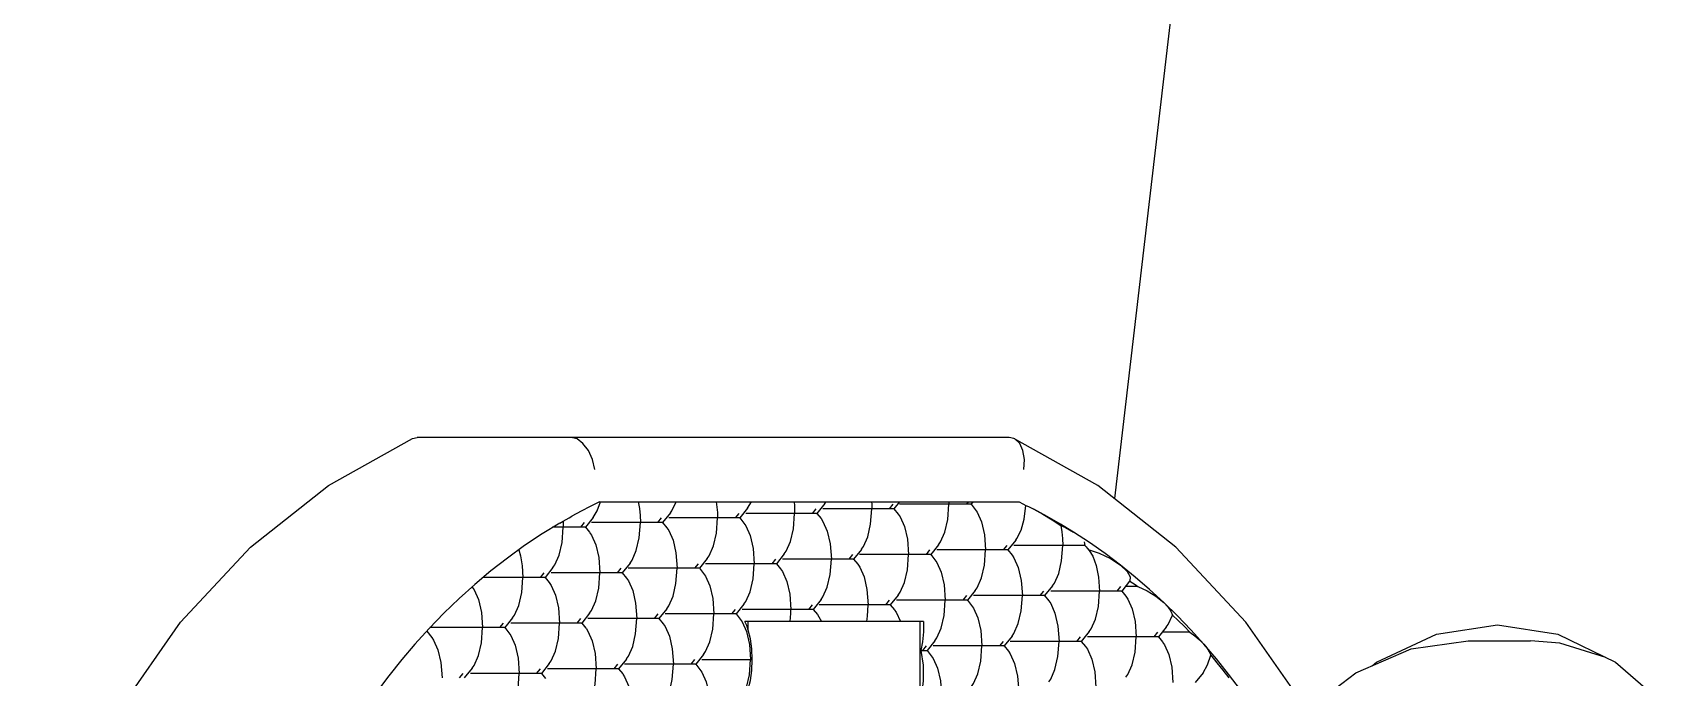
# Model space of a CAD drawing. Header units: millimetres. Extents: x 1084702 to 1166801, y 36632 to 124519.
# Drawn here: x 1097645.3 to 1097670.61, y 59362.79 to 59372.77 of the extents above; entities that cross this region are included whole.
import ezdxf

# ---------------------------------------------------------------- set-up
doc = ezdxf.new("R2010")
doc.units = ezdxf.units.MM
doc.header["$LTSCALE"] = 250
doc.linetypes.add('CENTER', pattern=[3, 2.5, -0.25, 0, -0.25])
doc.layers.get('0').update_dxf_attribs({"color": 255})

# ---------------------------------------------------------------- blocks, each defined once
blk = doc.blocks.new('PK65002M m platform_top')
at = {"linetype": 'Continuous'}
for p, q in [((-9508.547, 2008.028), (-9508.547, 2023.121)), ((-9519.312, 2008.659), (-9520.132, 2009.366)), ((-9500.33, 2008.866), (-9500.138, 2009.122)), ((-9512.931, 2008.82), (-9512.809, 2008.971)), ((-9503.885, 2008.759), (-9503.95, 2008.839)), ((-9502.813, 2008.678), (-9502.691, 2008.83)), ((-9502.691, 2008.83), (-9502.756, 2008.91)), ((-9502.687, 2008.83), (-9502.691, 2008.829)), ((-9502.687, 2008.83), (-9501.592, 2008.83)), ((-9502.618, 2008.83), (-9502.675, 2008.759)), ((-9501.619, 2008.749), (-9501.498, 2008.9)), ((-9501.425, 2008.9), (-9501.482, 2008.83)), ((-9518.421, 2008.225), (-9519.312, 2008.659)), ((-9508.66, 2008.476), (-9508.725, 2008.557)), ((-9505.948, 2008.786), (-9505.953, 2008.617)), ((-9505.173, 2008.617), (-9505.953, 2008.617)), ((-9505.953, 2008.617), (-9505.948, 2008.449)), ((-9505.2, 2008.537), (-9505.079, 2008.688)), ((-9505.079, 2008.688), (-9505.144, 2008.769)), ((-9505.074, 2008.688), (-9505.079, 2008.688)), ((-9505.074, 2008.688), (-9503.979, 2008.688)), ((-9505.063, 2008.617), (-9505.006, 2008.688)), ((-9504.007, 2008.608), (-9503.885, 2008.759)), ((-9503.881, 2008.759), (-9503.885, 2008.759)), ((-9503.881, 2008.759), (-9502.786, 2008.759)), ((-9503.869, 2008.688), (-9503.812, 2008.759)), ((-9517.032, 2008.328), (-9517.997, 2008.328)), ((-9512.241, 2008.264), (-9512.306, 2008.344)), ((-9511.169, 2008.183), (-9511.047, 2008.335)), ((-9511.047, 2008.335), (-9511.112, 2008.415)), ((-9511.043, 2008.335), (-9511.047, 2008.334)), ((-9511.043, 2008.335), (-9509.948, 2008.335)), ((-9511.031, 2008.264), (-9510.974, 2008.335)), ((-9509.975, 2008.254), (-9509.853, 2008.405)), ((-9509.853, 2008.405), (-9509.918, 2008.486)), ((-9509.849, 2008.405), (-9509.853, 2008.405)), ((-9509.849, 2008.405), (-9508.754, 2008.405)), ((-9509.837, 2008.335), (-9509.78, 2008.405)), ((-9508.781, 2008.325), (-9508.66, 2008.476)), ((-9508.564, 2008.476), (-9508.66, 2008.476)), ((-9508.644, 2008.405), (-9508.587, 2008.476)), ((-9500.955, 2008.134), (-9500.734, 2008.378)), ((-9517.487, 2008.078), (-9518.421, 2008.225)), ((-9512.726, 2008.193), (-9512.298, 2008.193)), ((-9512.362, 2008.113), (-9512.241, 2008.264)), ((-9512.236, 2008.264), (-9512.241, 2008.264)), ((-9512.236, 2008.264), (-9511.141, 2008.264)), ((-9512.225, 2008.193), (-9512.168, 2008.264)), ((-9505.894, 2008.162), (-9505.894, 2008.028)), ((-9505.799, 2008.034), (-9505.866, 2008.183)), ((-9504.51, 2007.981), (-9504.575, 2008.062)), ((-9503.438, 2007.9), (-9503.317, 2008.052)), ((-9503.317, 2008.052), (-9503.381, 2008.132)), ((-9503.312, 2008.052), (-9503.317, 2008.052)), ((-9503.312, 2008.052), (-9502.217, 2008.052)), ((-9503.244, 2008.052), (-9503.3, 2007.981)), ((-9502.245, 2007.971), (-9502.123, 2008.122)), ((-9502.123, 2008.122), (-9502.188, 2008.203)), ((-9502.119, 2008.122), (-9502.123, 2008.122)), ((-9502.119, 2008.122), (-9500.966, 2008.122)), ((-9502.05, 2008.122), (-9502.107, 2008.052)), ((-9500.916, 2008.177), (-9500.994, 2008.274)), ((-9508.604, 2008.028), (-9505.839, 2008.028)), ((-9508.091, 2007.769), (-9508.156, 2007.849)), ((-9506.962, 2007.92), (-9507.027, 2008.028)), ((-9507.019, 2007.688), (-9506.898, 2007.84)), ((-9506.898, 2007.84), (-9506.962, 2007.92)), ((-9506.893, 2007.84), (-9506.898, 2007.839)), ((-9506.893, 2007.84), (-9505.798, 2007.84)), ((-9506.881, 2007.769), (-9506.825, 2007.84)), ((-9505.826, 2007.759), (-9505.704, 2007.91)), ((-9505.769, 2007.991), (-9505.799, 2008.034)), ((-9505.704, 2007.91), (-9505.769, 2007.991)), ((-9505.7, 2007.91), (-9505.704, 2007.91)), ((-9505.7, 2007.91), (-9504.605, 2007.91)), ((-9505.688, 2007.84), (-9505.631, 2007.91)), ((-9504.632, 2007.83), (-9504.51, 2007.981)), ((-9504.506, 2007.981), (-9504.51, 2007.981)), ((-9504.506, 2007.981), (-9503.411, 2007.981)), ((-9504.494, 2007.91), (-9504.437, 2007.981)), ((-9511.794, 2007.405), (-9511.672, 2007.557)), ((-9511.672, 2007.557), (-9511.737, 2007.637)), ((-9511.668, 2007.557), (-9511.672, 2007.557)), ((-9511.668, 2007.557), (-9510.573, 2007.557)), ((-9511.656, 2007.486), (-9511.599, 2007.557)), ((-9510.6, 2007.476), (-9510.479, 2007.627)), ((-9510.479, 2007.627), (-9510.543, 2007.708)), ((-9510.474, 2007.627), (-9510.479, 2007.627)), ((-9510.474, 2007.627), (-9509.379, 2007.627)), ((-9510.462, 2007.557), (-9510.406, 2007.627)), ((-9509.407, 2007.547), (-9509.285, 2007.698)), ((-9509.285, 2007.698), (-9509.35, 2007.779)), ((-9509.281, 2007.698), (-9509.285, 2007.698)), ((-9509.281, 2007.698), (-9508.186, 2007.698)), ((-9509.269, 2007.627), (-9509.212, 2007.698)), ((-9508.213, 2007.618), (-9508.091, 2007.769)), ((-9508.087, 2007.769), (-9508.091, 2007.769)), ((-9508.087, 2007.769), (-9506.992, 2007.769)), ((-9508.075, 2007.698), (-9508.018, 2007.769)), ((-9501.661, 2007.454), (-9501.418, 2007.673)), ((-9511.921, 2007.486), (-9511.724, 2007.486)), ((-9511.88, 2007.339), (-9511.652, 2007.155)), ((-9511.794, 2007.405), (-9511.797, 2007.401)), ((-9503.942, 2007.274), (-9504.007, 2007.355)), ((-9502.87, 2007.193), (-9502.748, 2007.345)), ((-9502.748, 2007.345), (-9502.813, 2007.425)), ((-9502.744, 2007.345), (-9502.748, 2007.345)), ((-9502.744, 2007.345), (-9501.792, 2007.345)), ((-9502.675, 2007.345), (-9502.732, 2007.274)), ((-9511.652, 2007.155), (-9511.414, 2006.975)), ((-9508.717, 2006.991), (-9508.781, 2007.072)), ((-9507.645, 2006.911), (-9507.523, 2007.062)), ((-9507.523, 2007.062), (-9507.588, 2007.142)), ((-9507.518, 2007.062), (-9507.523, 2007.062)), ((-9507.518, 2007.062), (-9506.424, 2007.062)), ((-9507.507, 2006.991), (-9507.45, 2007.062)), ((-9506.451, 2006.981), (-9506.329, 2007.133)), ((-9506.329, 2007.133), (-9506.394, 2007.213)), ((-9506.325, 2007.133), (-9506.329, 2007.132)), ((-9506.325, 2007.133), (-9505.23, 2007.133)), ((-9506.313, 2007.062), (-9506.256, 2007.133)), ((-9505.257, 2007.052), (-9505.136, 2007.203)), ((-9505.136, 2007.203), (-9505.2, 2007.284)), ((-9505.131, 2007.203), (-9505.135, 2007.203)), ((-9505.131, 2007.203), (-9504.036, 2007.203)), ((-9505.119, 2007.133), (-9505.063, 2007.203)), ((-9504.064, 2007.123), (-9503.942, 2007.274)), ((-9503.938, 2007.274), (-9503.942, 2007.274)), ((-9503.938, 2007.274), (-9502.843, 2007.274)), ((-9503.869, 2007.274), (-9503.926, 2007.203)), ((-9502.431, 2006.854), (-9502.165, 2007.047)), ((-9511.414, 2006.975), (-9511.172, 2006.805)), ((-9511.172, 2006.805), (-9510.926, 2006.643)), ((-9511.137, 2006.891), (-9511.169, 2006.93)), ((-9511.101, 2006.85), (-9510.005, 2006.85)), ((-9511.093, 2006.795), (-9511.101, 2006.85)), ((-9510.032, 2006.769), (-9509.91, 2006.92)), ((-9509.91, 2006.92), (-9509.975, 2007.001)), ((-9509.906, 2006.92), (-9509.91, 2006.92)), ((-9509.906, 2006.92), (-9508.811, 2006.92)), ((-9509.894, 2006.85), (-9509.837, 2006.92)), ((-9508.838, 2006.84), (-9508.717, 2006.991)), ((-9508.712, 2006.991), (-9508.716, 2006.991)), ((-9508.712, 2006.991), (-9507.617, 2006.991)), ((-9508.7, 2006.92), (-9508.644, 2006.991)), ((-9504.567, 2006.496), (-9504.632, 2006.577)), ((-9503.495, 2006.416), (-9503.374, 2006.567)), ((-9503.374, 2006.567), (-9503.438, 2006.647)), ((-9503.369, 2006.567), (-9503.373, 2006.567)), ((-9503.369, 2006.567), (-9502.862, 2006.567)), ((-9503.3, 2006.567), (-9503.357, 2006.496)), ((-9503.029, 2006.536), (-9503.029, 2006.567)), ((-9509.342, 2006.213), (-9509.407, 2006.294)), ((-9508.233, 2006.178), (-9508.148, 2006.284)), ((-9508.148, 2006.284), (-9508.213, 2006.365)), ((-9508.144, 2006.284), (-9508.148, 2006.284)), ((-9508.144, 2006.284), (-9507.049, 2006.284)), ((-9508.132, 2006.213), (-9508.075, 2006.284)), ((-9507.804, 2006.249), (-9507.804, 2006.284)), ((-9507.076, 2006.203), (-9506.955, 2006.355)), ((-9506.955, 2006.355), (-9507.019, 2006.435)), ((-9506.95, 2006.355), (-9506.954, 2006.355)), ((-9506.95, 2006.355), (-9505.855, 2006.355)), ((-9506.938, 2006.284), (-9506.881, 2006.355)), ((-9505.882, 2006.274), (-9505.761, 2006.425)), ((-9505.761, 2006.425), (-9505.826, 2006.506)), ((-9505.756, 2006.425), (-9505.761, 2006.425)), ((-9505.756, 2006.425), (-9504.662, 2006.425)), ((-9505.745, 2006.355), (-9505.688, 2006.425)), ((-9504.689, 2006.345), (-9504.567, 2006.496)), ((-9504.563, 2006.496), (-9504.567, 2006.496)), ((-9504.563, 2006.496), (-9503.468, 2006.496)), ((-9504.494, 2006.496), (-9504.551, 2006.425)), ((-9503.556, 2006.315), (-9503.606, 2006.178)), ((-9503.495, 2006.416), (-9503.556, 2006.315)), ((-9503.448, 2006.249), (-9503.306, 2006.322)), ((-9503.306, 2006.322), (-9503.165, 2006.398)), ((-9502.979, 2006.504), (-9503.029, 2006.475)), ((-9510.141, 2006.206), (-9510.191, 2006.231)), ((-9510.084, 2006.178), (-9510.141, 2006.206)), ((-9503.591, 2006.178), (-9510.091, 2006.178)), ((-9509.37, 2006.178), (-9509.342, 2006.213)), ((-9509.337, 2006.213), (-9509.342, 2006.213)), ((-9509.337, 2006.213), (-9508.233, 2006.213)), ((-9509.297, 2006.178), (-9509.269, 2006.213)), ((-9508.998, 2006.202), (-9508.998, 2006.213)), ((-9508.997, 2006.178), (-9508.998, 2006.202)), ((-9507.076, 2006.203), (-9507.095, 2006.178)), ((-9505.882, 2006.274), (-9505.941, 2006.178)), ((-9503.591, 2006.178), (-9503.448, 2006.249)), ((-9510.004, 2005.194), (-9509.933, 2005.178)), ((-9509.933, 2005.178), (-9500.768, 2005.178)), ((-9500.697, 2005.194), (-9500.768, 2005.178))]:
    blk.add_line(p, q, dxfattribs=at)
for points in [[(-9494.819, 2012.474), (-9495.401, 2010.874), (-9496.171, 2009.38), (-9497.107, 2008.039), (-9498.19, 2006.878), (-9499.396, 2005.923), (-9500.697, 2005.194)], [(-9515.3, 2010.874), (-9514.531, 2009.38), (-9513.594, 2008.039), (-9512.511, 2006.878), (-9511.305, 2005.923), (-9510.004, 2005.194)], [(-9514.539, 2009.397), (-9515.297, 2008.823), (-9516.154, 2008.452), (-9517.032, 2008.328)], [(-9505.144, 2008.769), (-9505.174, 2008.812), (-9505.24, 2008.961), (-9505.286, 2009.158), (-9505.303, 2009.395)], [(-9503.95, 2008.84), (-9503.98, 2008.882), (-9504.047, 2009.032), (-9504.092, 2009.229), (-9504.109, 2009.466)], [(-9503.381, 2009.385), (-9503.411, 2009.343), (-9503.478, 2009.193), (-9503.524, 2008.996), (-9503.541, 2008.759)], [(-9502.188, 2009.456), (-9502.218, 2009.413), (-9502.285, 2009.264), (-9502.33, 2009.066), (-9502.347, 2008.83)], [(-9513.51, 2009.085), (-9513.326, 2008.842), (-9513.137, 2008.606), (-9512.942, 2008.378)], [(-9509.918, 2008.486), (-9509.948, 2008.529), (-9510.015, 2008.678), (-9510.061, 2008.876), (-9510.078, 2009.112)], [(-9508.725, 2008.557), (-9508.755, 2008.599), (-9508.821, 2008.749), (-9508.867, 2008.946), (-9508.884, 2009.183)], [(-9508.564, 2008.476), (-9508.601, 2008.702), (-9508.602, 2008.952), (-9508.568, 2009.183)], [(-9505.894, 2009.073), (-9505.927, 2008.939), (-9505.948, 2008.786)], [(-9504.575, 2009.315), (-9504.605, 2009.272), (-9504.672, 2009.122), (-9504.717, 2008.925), (-9504.735, 2008.688)], [(-9513.05, 2008.551), (-9513.145, 2008.665), (-9513.239, 2008.782), (-9513.331, 2008.9)], [(-9512.931, 2008.82), (-9513, 2008.7), (-9513.05, 2008.551)], [(-9512.306, 2008.345), (-9512.336, 2008.387), (-9512.402, 2008.537), (-9512.448, 2008.734), (-9512.465, 2008.971)], [(-9511.737, 2008.89), (-9511.767, 2008.848), (-9511.834, 2008.698), (-9511.879, 2008.501), (-9511.897, 2008.264)], [(-9511.112, 2008.415), (-9511.142, 2008.458), (-9511.209, 2008.608), (-9511.254, 2008.805), (-9511.271, 2009.042)], [(-9510.543, 2008.961), (-9510.573, 2008.918), (-9510.64, 2008.769), (-9510.686, 2008.571), (-9510.703, 2008.335)], [(-9509.35, 2009.032), (-9509.38, 2008.989), (-9509.447, 2008.839), (-9509.492, 2008.642), (-9509.509, 2008.405)], [(-9505.866, 2009.051), (-9505.911, 2008.854), (-9505.928, 2008.617)], [(-9502.188, 2008.203), (-9502.218, 2008.246), (-9502.285, 2008.396), (-9502.33, 2008.593), (-9502.347, 2008.83)], [(-9500.994, 2008.274), (-9501.024, 2008.317), (-9501.091, 2008.466), (-9501.136, 2008.663), (-9501.154, 2008.9)], [(-9500.734, 2008.378), (-9500.529, 2008.618), (-9500.33, 2008.866)], [(-9519.165, 2008.587), (-9518.455, 2008.364), (-9517.997, 2008.329)], [(-9515.551, 2008.713), (-9515.617, 2008.659), (-9516.542, 2008.225), (-9517.487, 2008.078)], [(-9505.866, 2008.183), (-9505.911, 2008.381), (-9505.928, 2008.617)], [(-9504.575, 2008.062), (-9504.605, 2008.104), (-9504.672, 2008.254), (-9504.717, 2008.451), (-9504.735, 2008.688)], [(-9504.007, 2008.607), (-9504.037, 2008.565), (-9504.104, 2008.415), (-9504.149, 2008.218), (-9504.166, 2007.981)], [(-9503.382, 2008.132), (-9503.411, 2008.175), (-9503.478, 2008.325), (-9503.524, 2008.522), (-9503.541, 2008.759)], [(-9502.813, 2008.678), (-9502.843, 2008.635), (-9502.91, 2008.486), (-9502.955, 2008.289), (-9502.973, 2008.052)], [(-9501.619, 2008.749), (-9501.649, 2008.706), (-9501.716, 2008.556), (-9501.762, 2008.359), (-9501.779, 2008.122)], [(-9512.942, 2008.378), (-9512.989, 2008.437), (-9513.025, 2008.496), (-9513.05, 2008.551)], [(-9512.726, 2008.193), (-9512.805, 2008.25), (-9512.878, 2008.312), (-9512.942, 2008.378)], [(-9512.942, 2008.378), (-9512.741, 2008.156), (-9512.534, 2007.941), (-9512.323, 2007.734)], [(-9510.544, 2007.708), (-9510.573, 2007.751), (-9510.64, 2007.901), (-9510.686, 2008.098), (-9510.703, 2008.335)], [(-9509.35, 2007.779), (-9509.38, 2007.822), (-9509.447, 2007.971), (-9509.492, 2008.168), (-9509.509, 2008.405)], [(-9508.781, 2008.325), (-9508.811, 2008.282), (-9508.878, 2008.132), (-9508.924, 2007.935), (-9508.941, 2007.698)], [(-9508.604, 2008.028), (-9508.605, 2008.188), (-9508.591, 2008.34), (-9508.564, 2008.476)], [(-9505.948, 2008.449), (-9505.927, 2008.296), (-9505.894, 2008.162)], [(-9505.2, 2008.537), (-9505.23, 2008.494), (-9505.297, 2008.344), (-9505.343, 2008.147), (-9505.36, 2007.91)], [(-9512.457, 2007.928), (-9512.547, 2008.014), (-9512.637, 2008.102), (-9512.726, 2008.193)], [(-9512.362, 2008.113), (-9512.389, 2008.075), (-9512.457, 2007.928)], [(-9511.737, 2007.637), (-9511.767, 2007.68), (-9511.834, 2007.83), (-9511.879, 2008.027), (-9511.897, 2008.264)], [(-9511.169, 2008.183), (-9511.199, 2008.14), (-9511.266, 2007.991), (-9511.311, 2007.794), (-9511.328, 2007.557)], [(-9509.975, 2008.254), (-9510.005, 2008.211), (-9510.072, 2008.061), (-9510.117, 2007.864), (-9510.135, 2007.627)], [(-9502.813, 2007.425), (-9502.843, 2007.468), (-9502.91, 2007.618), (-9502.955, 2007.815), (-9502.973, 2008.052)], [(-9501.619, 2007.496), (-9501.649, 2007.539), (-9501.716, 2007.688), (-9501.762, 2007.886), (-9501.779, 2008.122)], [(-9501.418, 2007.673), (-9501.183, 2007.899), (-9500.955, 2008.134)], [(-9512.323, 2007.734), (-9512.387, 2007.803), (-9512.432, 2007.869), (-9512.457, 2007.928)], [(-9508.156, 2007.85), (-9508.182, 2007.885), (-9508.249, 2008.028)], [(-9507.726, 2008.028), (-9507.738, 2007.945), (-9507.745, 2007.858), (-9507.747, 2007.769)], [(-9506.543, 2008.028), (-9506.549, 2007.967), (-9506.552, 2007.903), (-9506.554, 2007.84)], [(-9506.394, 2007.213), (-9506.424, 2007.256), (-9506.491, 2007.406), (-9506.536, 2007.603), (-9506.554, 2007.84)], [(-9505.2, 2007.284), (-9505.23, 2007.327), (-9505.297, 2007.476), (-9505.343, 2007.674), (-9505.36, 2007.91)], [(-9504.632, 2007.83), (-9504.662, 2007.787), (-9504.729, 2007.637), (-9504.774, 2007.44), (-9504.792, 2007.203)], [(-9504.007, 2007.355), (-9504.037, 2007.397), (-9504.104, 2007.547), (-9504.149, 2007.744), (-9504.166, 2007.981)], [(-9503.438, 2007.9), (-9503.468, 2007.858), (-9503.535, 2007.708), (-9503.581, 2007.511), (-9503.598, 2007.274)], [(-9502.244, 2007.971), (-9502.275, 2007.928), (-9502.342, 2007.779), (-9502.387, 2007.581), (-9502.404, 2007.345)], [(-9511.921, 2007.486), (-9512.064, 2007.551), (-9512.203, 2007.637), (-9512.323, 2007.734)], [(-9512.323, 2007.734), (-9512.104, 2007.532), (-9511.88, 2007.339)], [(-9511.169, 2006.93), (-9511.223, 2007.017), (-9511.278, 2007.163), (-9511.315, 2007.344), (-9511.328, 2007.557)], [(-9509.975, 2007.001), (-9510.005, 2007.044), (-9510.072, 2007.194), (-9510.117, 2007.391), (-9510.135, 2007.627)], [(-9509.406, 2007.547), (-9509.437, 2007.504), (-9509.504, 2007.354), (-9509.549, 2007.157), (-9509.566, 2006.92)], [(-9508.781, 2007.072), (-9508.811, 2007.115), (-9508.878, 2007.264), (-9508.924, 2007.461), (-9508.941, 2007.698)], [(-9508.213, 2007.618), (-9508.243, 2007.575), (-9508.31, 2007.425), (-9508.355, 2007.228), (-9508.373, 2006.991)], [(-9507.588, 2007.142), (-9507.618, 2007.185), (-9507.685, 2007.335), (-9507.73, 2007.532), (-9507.747, 2007.769)], [(-9507.019, 2007.688), (-9507.049, 2007.646), (-9507.116, 2007.496), (-9507.162, 2007.299), (-9507.179, 2007.062)], [(-9505.825, 2007.759), (-9505.856, 2007.716), (-9505.923, 2007.567), (-9505.968, 2007.369), (-9505.985, 2007.133)], [(-9511.797, 2007.401), (-9511.838, 2007.429), (-9511.879, 2007.457), (-9511.921, 2007.486)], [(-9511.652, 2007.155), (-9511.755, 2007.252), (-9511.805, 2007.338), (-9511.797, 2007.401)], [(-9510.6, 2007.476), (-9510.63, 2007.433), (-9510.697, 2007.284), (-9510.743, 2007.087), (-9510.76, 2006.85)], [(-9502.342, 2006.919), (-9502.368, 2007.009), (-9502.395, 2007.167), (-9502.404, 2007.345)], [(-9502.165, 2007.047), (-9501.91, 2007.245), (-9501.661, 2007.454)], [(-9511.154, 2006.913), (-9511.323, 2006.969), (-9511.498, 2007.054), (-9511.652, 2007.155)], [(-9507.019, 2006.435), (-9507.049, 2006.478), (-9507.116, 2006.628), (-9507.162, 2006.825), (-9507.179, 2007.062)], [(-9505.826, 2006.506), (-9505.856, 2006.549), (-9505.923, 2006.699), (-9505.968, 2006.896), (-9505.985, 2007.133)], [(-9505.257, 2007.052), (-9505.287, 2007.009), (-9505.354, 2006.859), (-9505.4, 2006.662), (-9505.417, 2006.425)], [(-9504.632, 2006.577), (-9504.662, 2006.62), (-9504.729, 2006.769), (-9504.774, 2006.966), (-9504.792, 2007.203)], [(-9504.063, 2007.123), (-9504.094, 2007.08), (-9504.16, 2006.93), (-9504.206, 2006.733), (-9504.223, 2006.496)], [(-9503.438, 2006.648), (-9503.468, 2006.69), (-9503.535, 2006.84), (-9503.581, 2007.037), (-9503.598, 2007.274)], [(-9502.87, 2007.193), (-9502.9, 2007.151), (-9502.967, 2007.001), (-9503.012, 2006.804), (-9503.029, 2006.567)], [(-9511.101, 2006.85), (-9511.121, 2006.872), (-9511.137, 2006.891)], [(-9510.73, 2006.542), (-9510.746, 2006.638), (-9510.756, 2006.742), (-9510.76, 2006.85)], [(-9509.407, 2006.294), (-9509.437, 2006.337), (-9509.504, 2006.486), (-9509.549, 2006.684), (-9509.566, 2006.92)], [(-9508.838, 2006.84), (-9508.868, 2006.797), (-9508.935, 2006.647), (-9508.981, 2006.45), (-9508.998, 2006.213)], [(-9508.213, 2006.365), (-9508.243, 2006.407), (-9508.31, 2006.557), (-9508.355, 2006.754), (-9508.373, 2006.991)], [(-9507.644, 2006.91), (-9507.675, 2006.868), (-9507.741, 2006.718), (-9507.787, 2006.521), (-9507.804, 2006.284)], [(-9506.451, 2006.981), (-9506.481, 2006.938), (-9506.548, 2006.789), (-9506.593, 2006.592), (-9506.61, 2006.355)], [(-9502.979, 2006.504), (-9502.703, 2006.673), (-9502.431, 2006.854)], [(-9510.73, 2006.542), (-9510.8, 2006.574), (-9510.866, 2006.608), (-9510.926, 2006.643)], [(-9510.926, 2006.643), (-9510.723, 2006.52), (-9510.518, 2006.402), (-9510.311, 2006.291)], [(-9510.311, 2006.291), (-9510.454, 2006.369), (-9510.594, 2006.452), (-9510.73, 2006.542)], [(-9510.032, 2006.769), (-9510.049, 2006.745), (-9510.115, 2006.615), (-9510.164, 2006.442), (-9510.189, 2006.231)], [(-9503.027, 2006.475), (-9503.028, 2006.506), (-9503.029, 2006.536)], [(-9510.191, 2006.231), (-9510.231, 2006.25), (-9510.271, 2006.271), (-9510.311, 2006.291)], [(-9506.601, 2006.178), (-9506.606, 2006.236), (-9506.609, 2006.295), (-9506.61, 2006.355)], [(-9505.398, 2006.178), (-9505.408, 2006.258), (-9505.415, 2006.341), (-9505.417, 2006.425)], [(-9504.689, 2006.345), (-9504.71, 2006.315), (-9504.777, 2006.178)], [(-9504.191, 2006.178), (-9504.209, 2006.278), (-9504.219, 2006.385), (-9504.223, 2006.496)], [(-9503.029, 2006.475), (-9503.075, 2006.449), (-9503.12, 2006.423), (-9503.165, 2006.398)], [(-9517.007, 1978.725), (-9514.433, 1988.037), (-9512.564, 1997.553), (-9511.559, 2006.124)], [(-9507.801, 2006.178), (-9507.803, 2006.213), (-9507.804, 2006.249)], [(-9510.158, 2005.678), (-9510.166, 2005.523), (-9510.144, 2005.384), (-9510.094, 2005.273), (-9510.021, 2005.203), (-9510.004, 2005.194)], [(-9503.517, 2005.678), (-9503.48, 2005.523), (-9503.418, 2005.384), (-9503.335, 2005.273), (-9503.243, 2005.203), (-9503.148, 2005.178)]]:
    blk.add_lwpolyline(points, dxfattribs=at)
blk.add_ellipse((-9505.656, 2008.586), major_axis=(0, 0.707), ratio=0.420603, start_param=-4.068888, end_param=-3.803889, dxfattribs=at)
blk = doc.blocks.new('1-deck_B4_1')
at = {"linetype": 'CENTER', "rotation": 180}
blk.add_blockref('PK65002M m platform_top', (70387.468, 26963.109), dxfattribs=at)

msp = doc.modelspace()

# ---------------------------------------------------------------- block references
msp.add_blockref('1-deck_B4_1', (1017763.013, 34408.576))

doc.saveas('drawing.dxf')
